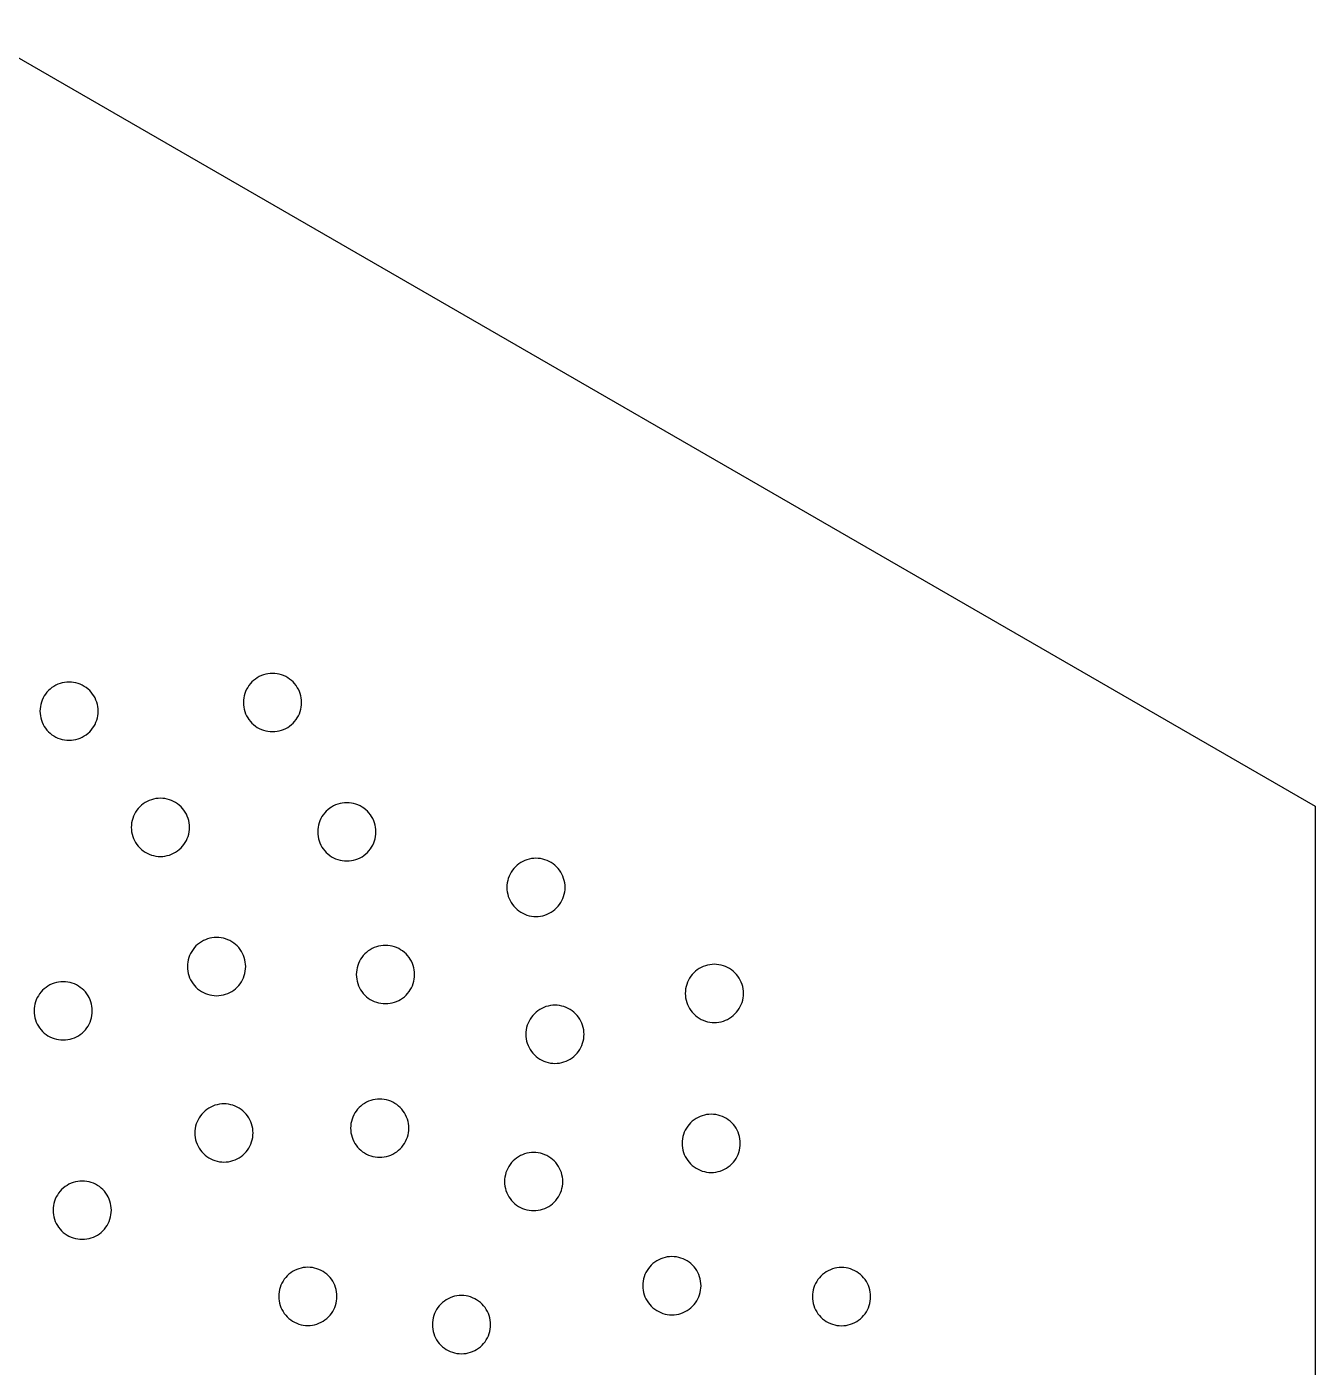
# Model space of a CAD drawing. Header units: millimetres. Extents: x 0 to 377, y 0 to 280.
# Drawn here: x 68 to 129.9, y 215.5 to 280 of the extents above; entities that cross this region are included whole.
import ezdxf

# ---------------------------------------------------------------- set-up
doc = ezdxf.new("R2010")
doc.units = ezdxf.units.MM
doc.layers.add('CUT', color=1, linetype='Continuous')

msp = doc.modelspace()

# ---------------------------------------------------------------- linework, layer by layer
at = {"layer": 'CUT'}
for points in [[(129.904, 167.5), (64.952, 130), (0, 167.5), (0, 242.5), (64.952, 280), (129.904, 242.5), (129.904, 167.5)], [(71.235, 246.441), (71.281, 246.541), (71.319, 246.644), (71.349, 246.75), (71.37, 246.858), (71.383, 246.967), (71.388, 247.077), (71.383, 247.186), (71.37, 247.296), (71.349, 247.403), (71.319, 247.509), (71.281, 247.612), (71.235, 247.712), (71.181, 247.808), (71.12, 247.899), (71.052, 247.986), (70.977, 248.066), (70.897, 248.141), (70.81, 248.209), (70.719, 248.27), (70.623, 248.324), (70.523, 248.37), (70.42, 248.408), (70.314, 248.438), (70.207, 248.459), (70.097, 248.472), (69.988, 248.477), (69.878, 248.472), (69.768, 248.459), (69.661, 248.438), (69.555, 248.408), (69.452, 248.37), (69.352, 248.324), (69.256, 248.27), (69.165, 248.209), (69.078, 248.141), (68.998, 248.066), (68.923, 247.986), (68.855, 247.899), (68.794, 247.808), (68.74, 247.712), (68.694, 247.612), (68.656, 247.509), (68.626, 247.403), (68.605, 247.296), (68.592, 247.186), (68.588, 247.077), (68.592, 246.967), (68.605, 246.858), (68.626, 246.75), (68.656, 246.644), (68.694, 246.541), (68.74, 246.441), (68.794, 246.345), (68.855, 246.254), (68.923, 246.167), (68.998, 246.087), (69.078, 246.012), (69.165, 245.944), (69.256, 245.883), (69.352, 245.829), (69.452, 245.783), (69.555, 245.745), (69.661, 245.715), (69.768, 245.694), (69.878, 245.681), (69.988, 245.677), (70.097, 245.681), (70.207, 245.694), (70.314, 245.715), (70.42, 245.745), (70.523, 245.783), (70.623, 245.829), (70.719, 245.883), (70.81, 245.944), (70.897, 246.012), (70.977, 246.087), (71.052, 246.167), (71.12, 246.254), (71.181, 246.345), (71.235, 246.441)], [(81.016, 246.855), (81.062, 246.955), (81.1, 247.058), (81.13, 247.164), (81.151, 247.272), (81.164, 247.381), (81.168, 247.491), (81.164, 247.601), (81.151, 247.71), (81.13, 247.818), (81.1, 247.923), (81.062, 248.027), (81.016, 248.126), (80.962, 248.222), (80.901, 248.314), (80.833, 248.4), (80.758, 248.481), (80.678, 248.555), (80.591, 248.623), (80.5, 248.685), (80.404, 248.738), (80.304, 248.784), (80.201, 248.822), (80.095, 248.852), (79.987, 248.874), (79.878, 248.887), (79.768, 248.891), (79.659, 248.887), (79.549, 248.874), (79.442, 248.852), (79.336, 248.822), (79.233, 248.784), (79.133, 248.738), (79.037, 248.685), (78.946, 248.623), (78.859, 248.555), (78.778, 248.481), (78.704, 248.4), (78.636, 248.314), (78.575, 248.222), (78.521, 248.126), (78.475, 248.027), (78.437, 247.923), (78.407, 247.818), (78.386, 247.71), (78.373, 247.601), (78.368, 247.491), (78.373, 247.381), (78.386, 247.272), (78.407, 247.164), (78.437, 247.058), (78.475, 246.955), (78.521, 246.855), (78.575, 246.759), (78.636, 246.668), (78.704, 246.582), (78.778, 246.501), (78.859, 246.426), (78.946, 246.358), (79.037, 246.297), (79.133, 246.243), (79.233, 246.197), (79.336, 246.159), (79.442, 246.13), (79.549, 246.108), (79.659, 246.095), (79.768, 246.091), (79.878, 246.095), (79.987, 246.108), (80.095, 246.13), (80.201, 246.159), (80.304, 246.197), (80.404, 246.243), (80.5, 246.297), (80.591, 246.358), (80.678, 246.426), (80.758, 246.501), (80.833, 246.582), (80.901, 246.668), (80.962, 246.759), (81.016, 246.855)], [(75.627, 240.85), (75.673, 240.95), (75.711, 241.053), (75.741, 241.159), (75.762, 241.266), (75.775, 241.376), (75.779, 241.485), (75.775, 241.595), (75.762, 241.704), (75.741, 241.812), (75.711, 241.918), (75.673, 242.021), (75.627, 242.121), (75.573, 242.217), (75.512, 242.308), (75.444, 242.395), (75.369, 242.475), (75.288, 242.55), (75.202, 242.618), (75.111, 242.679), (75.015, 242.733), (74.915, 242.779), (74.812, 242.817), (74.706, 242.847), (74.598, 242.868), (74.489, 242.881), (74.379, 242.885), (74.269, 242.881), (74.16, 242.868), (74.052, 242.847), (73.947, 242.817), (73.843, 242.779), (73.744, 242.733), (73.648, 242.679), (73.556, 242.618), (73.47, 242.55), (73.389, 242.475), (73.315, 242.395), (73.247, 242.308), (73.186, 242.217), (73.132, 242.121), (73.086, 242.021), (73.048, 241.918), (73.018, 241.812), (72.996, 241.704), (72.984, 241.595), (72.979, 241.485), (72.984, 241.376), (72.996, 241.266), (73.018, 241.159), (73.048, 241.053), (73.086, 240.95), (73.132, 240.85), (73.186, 240.754), (73.247, 240.663), (73.315, 240.576), (73.389, 240.496), (73.47, 240.421), (73.556, 240.353), (73.648, 240.292), (73.744, 240.238), (73.843, 240.192), (73.947, 240.154), (74.052, 240.124), (74.16, 240.103), (74.269, 240.09), (74.379, 240.085), (74.489, 240.09), (74.598, 240.103), (74.706, 240.124), (74.812, 240.154), (74.915, 240.192), (75.015, 240.238), (75.111, 240.292), (75.202, 240.353), (75.288, 240.421), (75.369, 240.496), (75.444, 240.576), (75.512, 240.663), (75.573, 240.754), (75.627, 240.85)], [(84.589, 240.633), (84.635, 240.733), (84.673, 240.836), (84.703, 240.941), (84.724, 241.049), (84.737, 241.158), (84.741, 241.268), (84.737, 241.378), (84.724, 241.487), (84.703, 241.595), (84.673, 241.701), (84.635, 241.804), (84.589, 241.904), (84.535, 242), (84.474, 242.091), (84.406, 242.178), (84.331, 242.258), (84.25, 242.333), (84.164, 242.401), (84.073, 242.462), (83.977, 242.516), (83.877, 242.562), (83.774, 242.6), (83.668, 242.63), (83.56, 242.651), (83.451, 242.664), (83.341, 242.668), (83.231, 242.664), (83.122, 242.651), (83.014, 242.63), (82.909, 242.6), (82.805, 242.562), (82.706, 242.516), (82.61, 242.462), (82.518, 242.401), (82.432, 242.333), (82.351, 242.258), (82.277, 242.178), (82.209, 242.091), (82.148, 242), (82.094, 241.904), (82.048, 241.804), (82.01, 241.701), (81.98, 241.595), (81.958, 241.487), (81.946, 241.378), (81.941, 241.268), (81.946, 241.158), (81.958, 241.049), (81.98, 240.941), (82.01, 240.836), (82.048, 240.733), (82.094, 240.633), (82.148, 240.537), (82.209, 240.445), (82.277, 240.359), (82.351, 240.278), (82.432, 240.204), (82.518, 240.136), (82.61, 240.075), (82.706, 240.021), (82.805, 239.975), (82.909, 239.937), (83.014, 239.907), (83.122, 239.886), (83.231, 239.873), (83.341, 239.868), (83.451, 239.873), (83.56, 239.886), (83.668, 239.907), (83.774, 239.937), (83.877, 239.975), (83.977, 240.021), (84.073, 240.075), (84.164, 240.136), (84.25, 240.204), (84.331, 240.278), (84.406, 240.359), (84.474, 240.445), (84.535, 240.537), (84.589, 240.633)], [(93.684, 237.962), (93.73, 238.062), (93.768, 238.165), (93.798, 238.27), (93.82, 238.378), (93.833, 238.487), (93.837, 238.597), (93.833, 238.707), (93.82, 238.816), (93.798, 238.924), (93.768, 239.03), (93.73, 239.133), (93.684, 239.233), (93.631, 239.329), (93.57, 239.42), (93.502, 239.507), (93.427, 239.587), (93.346, 239.662), (93.26, 239.73), (93.168, 239.791), (93.073, 239.845), (92.973, 239.891), (92.87, 239.929), (92.764, 239.959), (92.656, 239.98), (92.547, 239.993), (92.437, 239.997), (92.327, 239.993), (92.218, 239.98), (92.11, 239.959), (92.004, 239.929), (91.901, 239.891), (91.801, 239.845), (91.706, 239.791), (91.614, 239.73), (91.528, 239.662), (91.447, 239.587), (91.372, 239.507), (91.304, 239.42), (91.243, 239.329), (91.19, 239.233), (91.144, 239.133), (91.106, 239.03), (91.076, 238.924), (91.054, 238.816), (91.041, 238.707), (91.037, 238.597), (91.041, 238.487), (91.054, 238.378), (91.076, 238.27), (91.106, 238.165), (91.144, 238.062), (91.19, 237.962), (91.243, 237.866), (91.304, 237.774), (91.372, 237.688), (91.447, 237.607), (91.528, 237.533), (91.614, 237.465), (91.706, 237.404), (91.801, 237.35), (91.901, 237.304), (92.004, 237.266), (92.11, 237.236), (92.218, 237.215), (92.327, 237.202), (92.437, 237.197), (92.547, 237.202), (92.656, 237.215), (92.764, 237.236), (92.87, 237.266), (92.973, 237.304), (93.073, 237.35), (93.168, 237.404), (93.26, 237.465), (93.346, 237.533), (93.427, 237.607), (93.502, 237.688), (93.57, 237.774), (93.631, 237.866), (93.684, 237.962)], [(78.326, 234.153), (78.372, 234.253), (78.41, 234.356), (78.44, 234.461), (78.461, 234.569), (78.474, 234.678), (78.478, 234.788), (78.474, 234.898), (78.461, 235.007), (78.44, 235.115), (78.41, 235.221), (78.372, 235.324), (78.326, 235.424), (78.272, 235.52), (78.211, 235.611), (78.143, 235.698), (78.068, 235.778), (77.988, 235.853), (77.901, 235.921), (77.81, 235.982), (77.714, 236.036), (77.614, 236.082), (77.511, 236.12), (77.405, 236.15), (77.297, 236.171), (77.188, 236.184), (77.078, 236.188), (76.969, 236.184), (76.859, 236.171), (76.752, 236.15), (76.646, 236.12), (76.543, 236.082), (76.443, 236.036), (76.347, 235.982), (76.255, 235.921), (76.169, 235.853), (76.088, 235.778), (76.014, 235.698), (75.946, 235.611), (75.885, 235.52), (75.831, 235.424), (75.785, 235.324), (75.747, 235.221), (75.717, 235.115), (75.696, 235.007), (75.683, 234.898), (75.678, 234.788), (75.683, 234.678), (75.696, 234.569), (75.717, 234.461), (75.747, 234.356), (75.785, 234.253), (75.831, 234.153), (75.885, 234.057), (75.946, 233.965), (76.014, 233.879), (76.088, 233.798), (76.169, 233.724), (76.255, 233.656), (76.347, 233.595), (76.443, 233.541), (76.543, 233.495), (76.646, 233.457), (76.752, 233.427), (76.859, 233.406), (76.969, 233.393), (77.078, 233.388), (77.188, 233.393), (77.297, 233.406), (77.405, 233.427), (77.511, 233.457), (77.614, 233.495), (77.714, 233.541), (77.81, 233.595), (77.901, 233.656), (77.988, 233.724), (78.068, 233.798), (78.143, 233.879), (78.211, 233.965), (78.272, 234.057), (78.326, 234.153)], [(86.492, 233.869), (86.53, 233.972), (86.56, 234.078), (86.582, 234.186), (86.595, 234.295), (86.599, 234.405), (86.595, 234.515), (86.582, 234.624), (86.56, 234.732), (86.53, 234.838), (86.492, 234.941), (86.446, 235.041), (86.393, 235.137), (86.332, 235.228), (86.264, 235.314), (86.189, 235.395), (86.108, 235.47), (86.022, 235.538), (85.93, 235.599), (85.835, 235.652), (85.735, 235.698), (85.632, 235.736), (85.526, 235.766), (85.418, 235.788), (85.309, 235.801), (85.199, 235.805), (85.089, 235.801), (84.98, 235.788), (84.872, 235.766), (84.766, 235.736), (84.663, 235.698), (84.563, 235.652), (84.467, 235.599), (84.376, 235.538), (84.29, 235.47), (84.209, 235.395), (84.134, 235.314), (84.066, 235.228), (84.005, 235.137), (83.952, 235.041), (83.906, 234.941), (83.867, 234.838), (83.838, 234.732), (83.816, 234.624), (83.803, 234.515), (83.799, 234.405), (83.803, 234.295), (83.816, 234.186), (83.838, 234.078), (83.867, 233.972), (83.906, 233.869), (83.952, 233.769), (84.005, 233.674), (84.066, 233.582), (84.134, 233.496), (84.209, 233.415), (84.29, 233.34), (84.376, 233.272), (84.467, 233.211), (84.563, 233.158), (84.663, 233.112), (84.766, 233.074), (84.872, 233.044), (84.98, 233.022), (85.089, 233.009), (85.199, 233.005), (85.309, 233.009), (85.418, 233.022), (85.526, 233.044), (85.632, 233.074), (85.735, 233.112), (85.835, 233.158), (85.93, 233.211), (86.022, 233.272), (86.108, 233.34), (86.189, 233.415), (86.264, 233.496), (86.332, 233.582), (86.393, 233.674), (86.446, 233.769), (86.492, 233.869)], [(102.263, 232.861), (102.309, 232.961), (102.347, 233.064), (102.376, 233.17), (102.398, 233.278), (102.411, 233.387), (102.415, 233.497), (102.411, 233.606), (102.398, 233.716), (102.376, 233.823), (102.347, 233.929), (102.309, 234.032), (102.263, 234.132), (102.209, 234.228), (102.148, 234.319), (102.08, 234.406), (102.005, 234.487), (101.924, 234.561), (101.838, 234.629), (101.747, 234.69), (101.651, 234.744), (101.551, 234.79), (101.448, 234.828), (101.342, 234.858), (101.234, 234.879), (101.125, 234.892), (101.015, 234.897), (100.905, 234.892), (100.796, 234.879), (100.688, 234.858), (100.582, 234.828), (100.479, 234.79), (100.38, 234.744), (100.284, 234.69), (100.192, 234.629), (100.106, 234.561), (100.025, 234.487), (99.951, 234.406), (99.882, 234.319), (99.821, 234.228), (99.768, 234.132), (99.722, 234.032), (99.684, 233.929), (99.654, 233.823), (99.632, 233.716), (99.619, 233.606), (99.615, 233.497), (99.619, 233.387), (99.632, 233.278), (99.654, 233.17), (99.684, 233.064), (99.722, 232.961), (99.768, 232.861), (99.821, 232.765), (99.882, 232.674), (99.951, 232.587), (100.025, 232.507), (100.106, 232.432), (100.192, 232.364), (100.284, 232.303), (100.38, 232.249), (100.479, 232.203), (100.582, 232.165), (100.688, 232.135), (100.796, 232.114), (100.905, 232.101), (101.015, 232.097), (101.125, 232.101), (101.234, 232.114), (101.342, 232.135), (101.448, 232.165), (101.551, 232.203), (101.651, 232.249), (101.747, 232.303), (101.838, 232.364), (101.924, 232.432), (102.005, 232.507), (102.08, 232.587), (102.148, 232.674), (102.209, 232.765), (102.263, 232.861)], [(70.952, 232.021), (70.998, 232.121), (71.036, 232.224), (71.066, 232.329), (71.088, 232.437), (71.101, 232.546), (71.105, 232.656), (71.101, 232.766), (71.088, 232.875), (71.066, 232.983), (71.036, 233.089), (70.998, 233.192), (70.952, 233.292), (70.899, 233.388), (70.838, 233.479), (70.769, 233.566), (70.695, 233.646), (70.614, 233.721), (70.528, 233.789), (70.436, 233.85), (70.34, 233.904), (70.241, 233.95), (70.138, 233.988), (70.032, 234.018), (69.924, 234.039), (69.815, 234.052), (69.705, 234.056), (69.595, 234.052), (69.486, 234.039), (69.378, 234.018), (69.272, 233.988), (69.169, 233.95), (69.069, 233.904), (68.973, 233.85), (68.882, 233.789), (68.796, 233.721), (68.715, 233.646), (68.64, 233.566), (68.572, 233.479), (68.511, 233.388), (68.457, 233.292), (68.411, 233.192), (68.373, 233.089), (68.344, 232.983), (68.322, 232.875), (68.309, 232.766), (68.305, 232.656), (68.309, 232.546), (68.322, 232.437), (68.344, 232.329), (68.373, 232.224), (68.411, 232.121), (68.457, 232.021), (68.511, 231.925), (68.572, 231.833), (68.64, 231.747), (68.715, 231.666), (68.796, 231.592), (68.882, 231.524), (68.973, 231.463), (69.069, 231.409), (69.169, 231.363), (69.272, 231.325), (69.378, 231.295), (69.486, 231.274), (69.595, 231.261), (69.705, 231.256), (69.815, 231.261), (69.924, 231.274), (70.032, 231.295), (70.138, 231.325), (70.241, 231.363), (70.34, 231.409), (70.436, 231.463), (70.528, 231.524), (70.614, 231.592), (70.695, 231.666), (70.769, 231.747), (70.838, 231.833), (70.899, 231.925), (70.952, 232.021)], [(94.597, 230.894), (94.643, 230.993), (94.682, 231.097), (94.711, 231.202), (94.733, 231.31), (94.746, 231.419), (94.75, 231.529), (94.746, 231.639), (94.733, 231.748), (94.711, 231.856), (94.682, 231.962), (94.643, 232.065), (94.597, 232.165), (94.544, 232.261), (94.483, 232.352), (94.415, 232.438), (94.34, 232.519), (94.259, 232.594), (94.173, 232.662), (94.082, 232.723), (93.986, 232.777), (93.886, 232.823), (93.783, 232.861), (93.677, 232.891), (93.569, 232.912), (93.46, 232.925), (93.35, 232.929), (93.24, 232.925), (93.131, 232.912), (93.023, 232.891), (92.917, 232.861), (92.814, 232.823), (92.714, 232.777), (92.619, 232.723), (92.527, 232.662), (92.441, 232.594), (92.36, 232.519), (92.285, 232.438), (92.217, 232.352), (92.156, 232.261), (92.103, 232.165), (92.057, 232.065), (92.019, 231.962), (91.989, 231.856), (91.967, 231.748), (91.954, 231.639), (91.95, 231.529), (91.954, 231.419), (91.967, 231.31), (91.989, 231.202), (92.019, 231.097), (92.057, 230.993), (92.103, 230.894), (92.156, 230.798), (92.217, 230.706), (92.285, 230.62), (92.36, 230.539), (92.441, 230.465), (92.527, 230.397), (92.619, 230.336), (92.714, 230.282), (92.814, 230.236), (92.917, 230.198), (93.023, 230.168), (93.131, 230.146), (93.24, 230.134), (93.35, 230.129), (93.46, 230.134), (93.569, 230.146), (93.677, 230.168), (93.783, 230.198), (93.886, 230.236), (93.986, 230.282), (94.082, 230.336), (94.173, 230.397), (94.259, 230.465), (94.34, 230.539), (94.415, 230.62), (94.483, 230.706), (94.544, 230.798), (94.597, 230.894)], [(86.17, 226.379), (86.216, 226.479), (86.254, 226.582), (86.284, 226.688), (86.305, 226.795), (86.318, 226.904), (86.322, 227.014), (86.318, 227.124), (86.305, 227.233), (86.284, 227.341), (86.254, 227.447), (86.216, 227.55), (86.17, 227.65), (86.116, 227.746), (86.055, 227.837), (85.987, 227.924), (85.912, 228.004), (85.831, 228.079), (85.745, 228.147), (85.654, 228.208), (85.558, 228.262), (85.458, 228.308), (85.355, 228.346), (85.249, 228.376), (85.141, 228.397), (85.032, 228.41), (84.922, 228.414), (84.812, 228.41), (84.703, 228.397), (84.595, 228.376), (84.49, 228.346), (84.386, 228.308), (84.287, 228.262), (84.191, 228.208), (84.099, 228.147), (84.013, 228.079), (83.932, 228.004), (83.858, 227.924), (83.79, 227.837), (83.729, 227.746), (83.675, 227.65), (83.629, 227.55), (83.591, 227.447), (83.561, 227.341), (83.539, 227.233), (83.527, 227.124), (83.522, 227.014), (83.527, 226.904), (83.539, 226.795), (83.561, 226.688), (83.591, 226.582), (83.629, 226.479), (83.675, 226.379), (83.729, 226.283), (83.79, 226.191), (83.858, 226.105), (83.932, 226.024), (84.013, 225.95), (84.099, 225.882), (84.191, 225.821), (84.287, 225.767), (84.386, 225.721), (84.49, 225.683), (84.595, 225.653), (84.703, 225.632), (84.812, 225.619), (84.922, 225.614), (85.032, 225.619), (85.141, 225.632), (85.249, 225.653), (85.355, 225.683), (85.458, 225.721), (85.558, 225.767), (85.654, 225.821), (85.745, 225.882), (85.831, 225.95), (85.912, 226.024), (85.987, 226.105), (86.055, 226.191), (86.116, 226.283), (86.17, 226.379)], [(78.728, 226.247), (78.766, 226.351), (78.795, 226.456), (78.817, 226.564), (78.83, 226.673), (78.834, 226.783), (78.83, 226.893), (78.817, 227.002), (78.795, 227.11), (78.766, 227.216), (78.728, 227.319), (78.682, 227.419), (78.628, 227.515), (78.567, 227.606), (78.499, 227.692), (78.424, 227.773), (78.343, 227.848), (78.257, 227.916), (78.166, 227.977), (78.07, 228.031), (77.97, 228.077), (77.867, 228.115), (77.761, 228.144), (77.653, 228.166), (77.544, 228.179), (77.434, 228.183), (77.324, 228.179), (77.215, 228.166), (77.107, 228.144), (77.002, 228.115), (76.898, 228.077), (76.799, 228.031), (76.703, 227.977), (76.611, 227.916), (76.525, 227.848), (76.444, 227.773), (76.37, 227.692), (76.302, 227.606), (76.24, 227.515), (76.187, 227.419), (76.141, 227.319), (76.103, 227.216), (76.073, 227.11), (76.051, 227.002), (76.038, 226.893), (76.034, 226.783), (76.038, 226.673), (76.051, 226.564), (76.073, 226.456), (76.103, 226.351), (76.141, 226.247), (76.187, 226.148), (76.24, 226.052), (76.302, 225.96), (76.37, 225.874), (76.444, 225.793), (76.525, 225.719), (76.611, 225.651), (76.703, 225.589), (76.799, 225.536), (76.898, 225.49), (77.002, 225.452), (77.107, 225.422), (77.215, 225.4), (77.324, 225.387), (77.434, 225.383), (77.544, 225.387), (77.653, 225.4), (77.761, 225.422), (77.867, 225.452), (77.97, 225.49), (78.07, 225.536), (78.166, 225.589), (78.257, 225.651), (78.343, 225.719), (78.424, 225.793), (78.499, 225.874), (78.567, 225.96), (78.628, 226.052), (78.682, 226.148), (78.728, 226.247)], [(102.111, 225.647), (102.157, 225.746), (102.195, 225.85), (102.225, 225.955), (102.246, 226.063), (102.259, 226.172), (102.263, 226.282), (102.259, 226.392), (102.246, 226.501), (102.225, 226.609), (102.195, 226.715), (102.157, 226.818), (102.111, 226.918), (102.057, 227.014), (101.996, 227.105), (101.928, 227.191), (101.853, 227.272), (101.773, 227.347), (101.686, 227.415), (101.595, 227.476), (101.499, 227.53), (101.399, 227.576), (101.296, 227.614), (101.19, 227.644), (101.082, 227.665), (100.973, 227.678), (100.863, 227.682), (100.754, 227.678), (100.644, 227.665), (100.537, 227.644), (100.431, 227.614), (100.328, 227.576), (100.228, 227.53), (100.132, 227.476), (100.041, 227.415), (99.954, 227.347), (99.873, 227.272), (99.799, 227.191), (99.731, 227.105), (99.67, 227.014), (99.616, 226.918), (99.57, 226.818), (99.532, 226.715), (99.502, 226.609), (99.481, 226.501), (99.468, 226.392), (99.463, 226.282), (99.468, 226.172), (99.481, 226.063), (99.502, 225.955), (99.532, 225.85), (99.57, 225.746), (99.616, 225.647), (99.67, 225.551), (99.731, 225.459), (99.799, 225.373), (99.873, 225.292), (99.954, 225.218), (100.041, 225.15), (100.132, 225.088), (100.228, 225.035), (100.328, 224.989), (100.431, 224.951), (100.537, 224.921), (100.644, 224.899), (100.754, 224.886), (100.863, 224.882), (100.973, 224.886), (101.082, 224.899), (101.19, 224.921), (101.296, 224.951), (101.399, 224.989), (101.499, 225.035), (101.595, 225.088), (101.686, 225.15), (101.773, 225.218), (101.853, 225.292), (101.928, 225.373), (101.996, 225.459), (102.057, 225.551), (102.111, 225.647)], [(93.573, 223.809), (93.619, 223.909), (93.657, 224.012), (93.687, 224.118), (93.708, 224.226), (93.721, 224.335), (93.726, 224.445), (93.721, 224.555), (93.708, 224.664), (93.687, 224.772), (93.657, 224.878), (93.619, 224.981), (93.573, 225.081), (93.519, 225.176), (93.458, 225.268), (93.39, 225.354), (93.316, 225.435), (93.235, 225.51), (93.148, 225.578), (93.057, 225.639), (92.961, 225.692), (92.861, 225.738), (92.758, 225.776), (92.652, 225.806), (92.545, 225.828), (92.435, 225.841), (92.326, 225.845), (92.216, 225.841), (92.107, 225.828), (91.999, 225.806), (91.893, 225.776), (91.79, 225.738), (91.69, 225.692), (91.594, 225.639), (91.503, 225.578), (91.416, 225.51), (91.336, 225.435), (91.261, 225.354), (91.193, 225.268), (91.132, 225.176), (91.078, 225.081), (91.032, 224.981), (90.994, 224.878), (90.964, 224.772), (90.943, 224.664), (90.93, 224.555), (90.926, 224.445), (90.93, 224.335), (90.943, 224.226), (90.964, 224.118), (90.994, 224.012), (91.032, 223.909), (91.078, 223.809), (91.132, 223.713), (91.193, 223.622), (91.261, 223.536), (91.336, 223.455), (91.416, 223.38), (91.503, 223.312), (91.594, 223.251), (91.69, 223.198), (91.79, 223.152), (91.893, 223.114), (91.999, 223.084), (92.107, 223.062), (92.216, 223.049), (92.326, 223.045), (92.435, 223.049), (92.545, 223.062), (92.652, 223.084), (92.758, 223.114), (92.861, 223.152), (92.961, 223.198), (93.057, 223.251), (93.148, 223.312), (93.235, 223.38), (93.316, 223.455), (93.39, 223.536), (93.458, 223.622), (93.519, 223.713), (93.573, 223.809)], [(71.866, 222.431), (71.912, 222.531), (71.95, 222.634), (71.98, 222.74), (72.002, 222.848), (72.014, 222.957), (72.019, 223.067), (72.014, 223.177), (72.002, 223.286), (71.98, 223.394), (71.95, 223.5), (71.912, 223.603), (71.866, 223.703), (71.812, 223.798), (71.751, 223.89), (71.683, 223.976), (71.609, 224.057), (71.528, 224.132), (71.442, 224.2), (71.35, 224.261), (71.254, 224.314), (71.155, 224.36), (71.051, 224.398), (70.946, 224.428), (70.838, 224.45), (70.729, 224.463), (70.619, 224.467), (70.509, 224.463), (70.4, 224.45), (70.292, 224.428), (70.186, 224.398), (70.083, 224.36), (69.983, 224.314), (69.887, 224.261), (69.796, 224.2), (69.71, 224.132), (69.629, 224.057), (69.554, 223.976), (69.486, 223.89), (69.425, 223.798), (69.371, 223.703), (69.325, 223.603), (69.287, 223.5), (69.257, 223.394), (69.236, 223.286), (69.223, 223.177), (69.219, 223.067), (69.223, 222.957), (69.236, 222.848), (69.257, 222.74), (69.287, 222.634), (69.325, 222.531), (69.371, 222.431), (69.425, 222.335), (69.486, 222.244), (69.554, 222.158), (69.629, 222.077), (69.71, 222.002), (69.796, 221.934), (69.887, 221.873), (69.983, 221.82), (70.083, 221.774), (70.186, 221.735), (70.292, 221.706), (70.4, 221.684), (70.509, 221.671), (70.619, 221.667), (70.729, 221.671), (70.838, 221.684), (70.946, 221.706), (71.051, 221.735), (71.155, 221.774), (71.254, 221.82), (71.35, 221.873), (71.442, 221.934), (71.528, 222.002), (71.609, 222.077), (71.683, 222.158), (71.751, 222.244), (71.812, 222.335), (71.866, 222.431)], [(100.22, 218.798), (100.266, 218.897), (100.304, 219.001), (100.333, 219.106), (100.355, 219.214), (100.368, 219.323), (100.372, 219.433), (100.368, 219.543), (100.355, 219.652), (100.333, 219.76), (100.304, 219.866), (100.266, 219.969), (100.22, 220.069), (100.166, 220.165), (100.105, 220.256), (100.037, 220.342), (99.962, 220.423), (99.881, 220.498), (99.795, 220.566), (99.704, 220.627), (99.608, 220.681), (99.508, 220.727), (99.405, 220.765), (99.299, 220.794), (99.191, 220.816), (99.082, 220.829), (98.972, 220.833), (98.862, 220.829), (98.753, 220.816), (98.645, 220.794), (98.54, 220.765), (98.436, 220.727), (98.337, 220.681), (98.241, 220.627), (98.149, 220.566), (98.063, 220.498), (97.982, 220.423), (97.908, 220.342), (97.84, 220.256), (97.778, 220.165), (97.725, 220.069), (97.679, 219.969), (97.641, 219.866), (97.611, 219.76), (97.589, 219.652), (97.576, 219.543), (97.572, 219.433), (97.576, 219.323), (97.589, 219.214), (97.611, 219.106), (97.641, 219.001), (97.679, 218.897), (97.725, 218.798), (97.778, 218.702), (97.84, 218.61), (97.908, 218.524), (97.982, 218.443), (98.063, 218.369), (98.149, 218.301), (98.241, 218.239), (98.337, 218.186), (98.436, 218.14), (98.54, 218.102), (98.645, 218.072), (98.753, 218.05), (98.862, 218.037), (98.972, 218.033), (99.082, 218.037), (99.191, 218.05), (99.299, 218.072), (99.405, 218.102), (99.508, 218.14), (99.608, 218.186), (99.704, 218.239), (99.795, 218.301), (99.881, 218.369), (99.962, 218.443), (100.037, 218.524), (100.105, 218.61), (100.166, 218.702), (100.22, 218.798)], [(82.716, 218.284), (82.762, 218.384), (82.8, 218.487), (82.83, 218.593), (82.851, 218.701), (82.864, 218.81), (82.868, 218.92), (82.864, 219.03), (82.851, 219.139), (82.83, 219.247), (82.8, 219.353), (82.762, 219.456), (82.716, 219.556), (82.662, 219.652), (82.601, 219.743), (82.533, 219.829), (82.458, 219.91), (82.378, 219.985), (82.291, 220.053), (82.2, 220.114), (82.104, 220.167), (82.004, 220.213), (81.901, 220.252), (81.795, 220.281), (81.687, 220.303), (81.578, 220.316), (81.468, 220.32), (81.358, 220.316), (81.249, 220.303), (81.142, 220.281), (81.036, 220.252), (80.933, 220.213), (80.833, 220.167), (80.737, 220.114), (80.645, 220.053), (80.559, 219.985), (80.478, 219.91), (80.404, 219.829), (80.336, 219.743), (80.275, 219.652), (80.221, 219.556), (80.175, 219.456), (80.137, 219.353), (80.107, 219.247), (80.086, 219.139), (80.073, 219.03), (80.068, 218.92), (80.073, 218.81), (80.086, 218.701), (80.107, 218.593), (80.137, 218.487), (80.175, 218.384), (80.221, 218.284), (80.275, 218.189), (80.336, 218.097), (80.404, 218.011), (80.478, 217.93), (80.559, 217.855), (80.645, 217.787), (80.737, 217.726), (80.833, 217.673), (80.933, 217.627), (81.036, 217.589), (81.142, 217.559), (81.249, 217.537), (81.358, 217.524), (81.468, 217.52), (81.578, 217.524), (81.687, 217.537), (81.795, 217.559), (81.901, 217.589), (82.004, 217.627), (82.104, 217.673), (82.2, 217.726), (82.291, 217.787), (82.378, 217.855), (82.458, 217.93), (82.533, 218.011), (82.601, 218.097), (82.662, 218.189), (82.716, 218.284)], [(108.421, 218.374), (108.459, 218.477), (108.489, 218.583), (108.511, 218.691), (108.523, 218.8), (108.528, 218.91), (108.523, 219.02), (108.511, 219.129), (108.489, 219.237), (108.459, 219.343), (108.421, 219.446), (108.375, 219.546), (108.322, 219.642), (108.26, 219.733), (108.192, 219.819), (108.118, 219.9), (108.037, 219.975), (107.951, 220.043), (107.859, 220.104), (107.763, 220.157), (107.664, 220.203), (107.56, 220.242), (107.455, 220.271), (107.347, 220.293), (107.238, 220.306), (107.128, 220.31), (107.018, 220.306), (106.909, 220.293), (106.801, 220.271), (106.695, 220.242), (106.592, 220.203), (106.492, 220.157), (106.396, 220.104), (106.305, 220.043), (106.219, 219.975), (106.138, 219.9), (106.063, 219.819), (105.995, 219.733), (105.934, 219.642), (105.88, 219.546), (105.834, 219.446), (105.796, 219.343), (105.766, 219.237), (105.745, 219.129), (105.732, 219.02), (105.728, 218.91), (105.732, 218.8), (105.745, 218.691), (105.766, 218.583), (105.796, 218.477), (105.834, 218.374), (105.88, 218.274), (105.934, 218.179), (105.995, 218.087), (106.063, 218.001), (106.138, 217.92), (106.219, 217.845), (106.305, 217.777), (106.396, 217.716), (106.492, 217.663), (106.592, 217.617), (106.695, 217.579), (106.801, 217.549), (106.909, 217.527), (107.018, 217.514), (107.128, 217.51), (107.238, 217.514), (107.347, 217.527), (107.455, 217.549), (107.56, 217.579), (107.664, 217.617), (107.763, 217.663), (107.859, 217.716), (107.951, 217.777), (108.037, 217.845), (108.118, 217.92), (108.192, 218.001), (108.26, 218.087), (108.322, 218.179), (108.375, 218.274), (108.421, 218.374)], [(90.101, 216.927), (90.147, 217.026), (90.185, 217.13), (90.215, 217.235), (90.237, 217.343), (90.25, 217.452), (90.254, 217.562), (90.25, 217.672), (90.237, 217.781), (90.215, 217.889), (90.185, 217.995), (90.147, 218.098), (90.101, 218.198), (90.048, 218.294), (89.987, 218.385), (89.918, 218.471), (89.844, 218.552), (89.763, 218.627), (89.677, 218.695), (89.585, 218.756), (89.49, 218.81), (89.39, 218.856), (89.287, 218.894), (89.181, 218.924), (89.073, 218.945), (88.964, 218.958), (88.854, 218.962), (88.744, 218.958), (88.635, 218.945), (88.527, 218.924), (88.421, 218.894), (88.318, 218.856), (88.218, 218.81), (88.122, 218.756), (88.031, 218.695), (87.945, 218.627), (87.864, 218.552), (87.789, 218.471), (87.721, 218.385), (87.66, 218.294), (87.607, 218.198), (87.56, 218.098), (87.522, 217.995), (87.493, 217.889), (87.471, 217.781), (87.458, 217.672), (87.454, 217.562), (87.458, 217.452), (87.471, 217.343), (87.493, 217.235), (87.522, 217.13), (87.56, 217.026), (87.607, 216.927), (87.66, 216.831), (87.721, 216.739), (87.789, 216.653), (87.864, 216.572), (87.945, 216.498), (88.031, 216.43), (88.122, 216.369), (88.218, 216.315), (88.318, 216.269), (88.421, 216.231), (88.527, 216.201), (88.635, 216.179), (88.744, 216.167), (88.854, 216.162), (88.964, 216.167), (89.073, 216.179), (89.181, 216.201), (89.287, 216.231), (89.39, 216.269), (89.49, 216.315), (89.585, 216.369), (89.677, 216.43), (89.763, 216.498), (89.844, 216.572), (89.918, 216.653), (89.987, 216.739), (90.048, 216.831), (90.101, 216.927)]]:
    msp.add_lwpolyline(points, close=True, dxfattribs=at)

doc.saveas('drawing.dxf')
